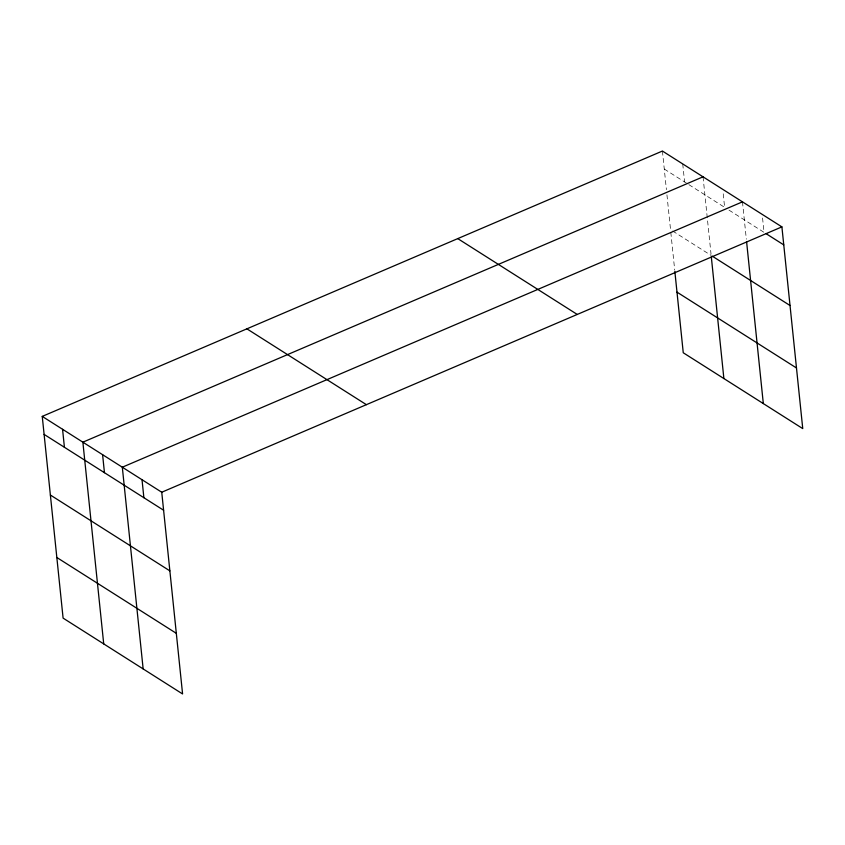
<?xml version="1.0" encoding="UTF-8"?>
<svg xmlns="http://www.w3.org/2000/svg" width="845" height="845" viewBox="0 0 845 845"><rect width="100%" height="100%" fill="white"/><g stroke="black" fill="none" stroke-linecap="round" stroke-linejoin="round"><path stroke-width="0.63" stroke-dasharray="4.22 3.17" d="M664.276 169.042L687.788 183.967M688.865 184.643L724.619 207.342L723.024 191.91M728.992 210.12L764.049 232.364L762.454 216.933M672.673 231.023L711.163 255.454M742.47 201.849L746.336 239.198M703.04 176.827L711.036 254.165M682.728 163.93L684.587 181.928M662.417 151.044L666.409 189.681M666.937 194.836L670.539 229.671M670.803 232.269L674.701 270.009"/><path stroke-width="1.27" d="M42.25 416.395L161.744 492.234L182.583 693.956L63.1 618.117L42.25 416.395L662.417 151.044L781.9 226.882L802.75 428.605L683.256 352.766L674.838 271.308M703.04 176.827L82.873 442.178L103.724 643.911M742.47 201.849L122.314 467.211L143.154 668.934M161.744 492.234L781.9 226.882M766.235 233.759L783.759 244.881M712.261 256.151L790.033 305.51M676.993 292.138L796.486 367.976M457.758 238.607L577.251 314.446M246.898 328.832L366.392 404.67M44.109 434.393L163.603 510.232M50.373 495.022L169.866 570.861M56.826 557.489L176.32 633.327M746.6 241.776L763.32 403.572M711.3 256.753L723.88 378.549M142.023 479.728L143.882 497.726M102.594 454.695L104.453 472.693M62.562 429.292L64.421 447.29"/></g></svg>
